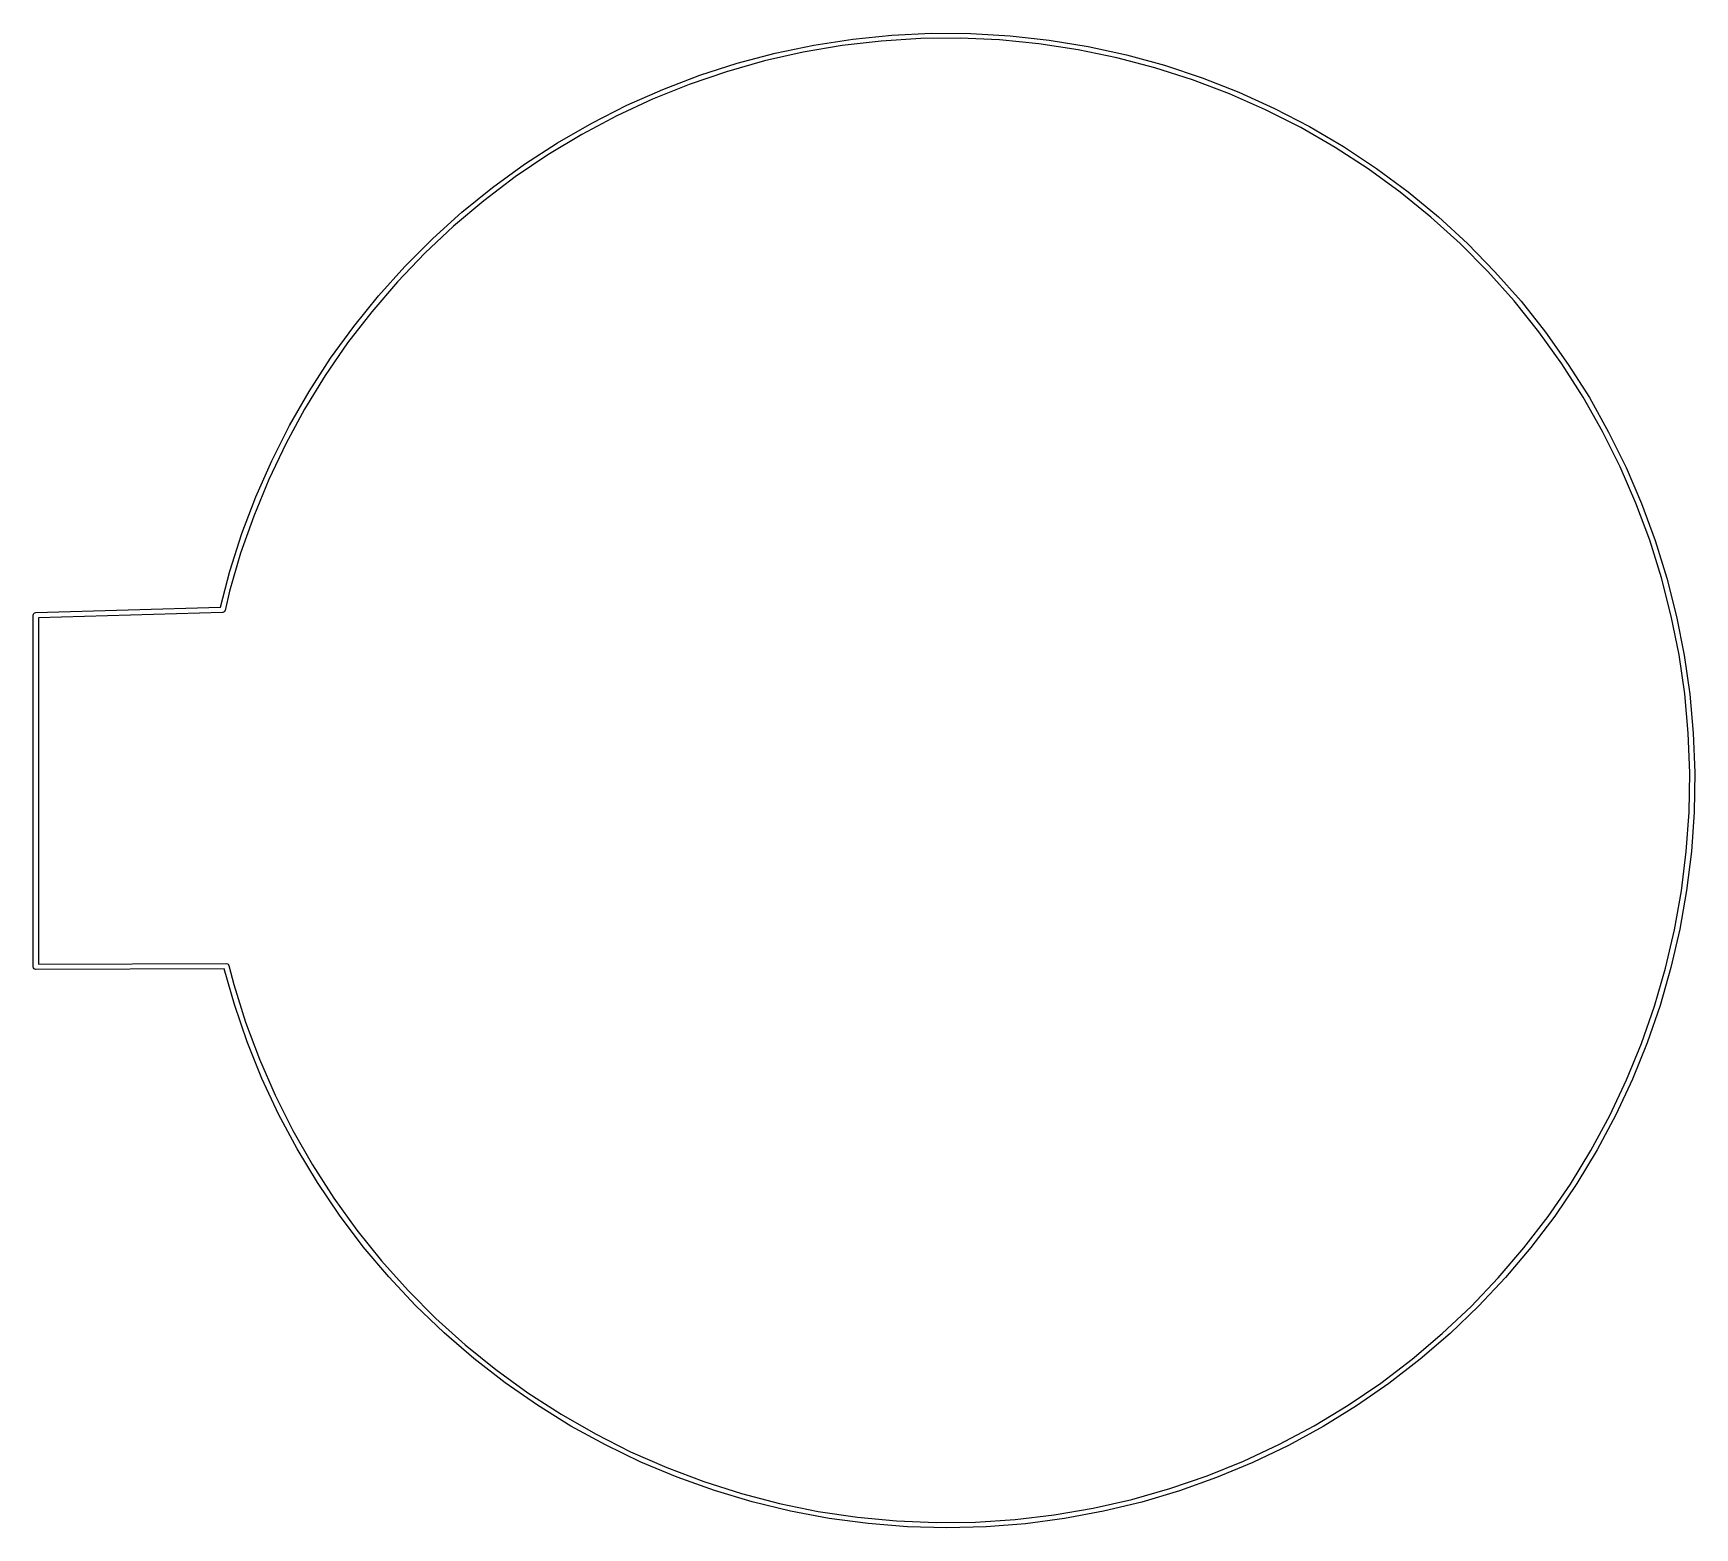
# Model space of a CAD drawing. Extents: x 87.1 to 118.3, y -109.7 to -81.7.
import ezdxf

# ---------------------------------------------------------------- set-up
doc = ezdxf.new("R2010")
doc.units = 0
doc.layers.add('BLACK', color=7, linetype='CONTINUOUS')

msp = doc.modelspace()

# ---------------------------------------------------------------- linework, layer by layer
at = {"layer": 'BLACK', "linetype": 'CONTINUOUS'}
for p, q in [((101.070772, -82.055524), (101.794388, -81.904293)), ((102.323377, -81.914655), (101.592963, -82.0393)), ((101.794388, -81.904293), (102.52497, -81.791409)), ((103.059387, -81.829035), (102.323377, -81.914655)), ((102.52497, -81.791409), (103.260485, -81.717188)), ((103.79891, -81.782684), (103.059387, -81.829035)), ((103.260485, -81.717188), (103.99889, -81.681835)), ((104.53985, -81.775732), (103.79891, -81.782684)), ((103.99889, -81.681835), (104.738132, -81.685448)), ((105.280112, -81.808198), (104.53985, -81.775732)), ((104.738132, -81.685448), (105.476157, -81.728018)), ((106.017599, -81.879992), (105.280112, -81.808198)), ((105.476157, -81.728018), (106.210912, -81.809426)), ((106.750224, -81.990909), (106.017599, -81.879992)), ((106.210912, -81.809426), (106.940355, -81.929446)), ((106.940355, -81.929446), (107.662458, -82.087744)), ((99.652454, -82.471245), (100.356131, -82.244684)), ((100.870212, -82.202618), (100.157171, -82.404146)), ((100.356131, -82.244684), (101.070772, -82.055524)), ((101.592963, -82.0393), (100.870212, -82.202618)), ((107.475912, -82.140636), (106.750224, -81.990909)), ((108.19261, -82.328748), (107.475912, -82.140636)), ((107.662458, -82.087744), (108.375215, -82.283881)), ((108.375215, -82.283881), (109.076644, -82.517311)), ((98.961696, -82.734579), (99.652454, -82.471245)), ((100.157171, -82.404146), (99.455857, -82.643314)), ((108.898287, -82.554714), (108.19261, -82.328748)), ((109.590947, -82.817894), (108.898287, -82.554714)), ((109.076644, -82.517311), (109.764795, -82.787384)), ((98.285776, -83.033953), (98.961696, -82.734579)), ((99.455857, -82.643314), (98.768258, -82.919444)), ((110.268629, -83.117542), (109.590947, -82.817894)), ((109.764795, -82.787384), (110.437756, -83.093352)), ((97.626574, -83.368535), (98.285776, -83.033953)), ((98.768258, -82.919444), (98.096318, -83.231756)), ((110.929414, -83.452811), (110.268629, -83.117542)), ((110.437756, -83.093352), (111.093655, -83.434362)), ((96.985923, -83.737395), (97.626574, -83.368535)), ((98.096318, -83.231756), (97.441941, -83.579365)), ((111.571431, -83.82275), (110.929414, -83.452811)), ((111.093655, -83.434362), (111.73067, -83.809467)), ((96.365603, -84.139508), (96.985923, -83.737395)), ((97.441941, -83.579365), (96.806978, -83.961286)), ((112.192864, -84.226313), (111.571431, -83.82275)), ((111.73067, -83.809467), (112.34703, -84.217625)), ((95.767338, -84.573756), (96.365603, -84.139508)), ((96.806978, -83.961286), (96.193228, -84.376439)), ((96.193228, -84.376439), (95.602427, -84.823649)), ((112.791952, -84.662358), (112.192864, -84.226313)), ((112.34703, -84.217625), (112.941021, -84.6577)), ((95.192791, -85.038931), (95.767338, -84.573756)), ((113.366999, -85.12965), (112.791952, -84.662358)), ((112.941021, -84.6577), (113.510993, -85.12847)), ((94.64356, -85.533742), (95.192791, -85.038931)), ((95.602427, -84.823649), (95.036249, -85.301649)), ((95.036249, -85.301649), (94.496296, -85.809086)), ((113.916379, -85.626866), (113.366999, -85.12965)), ((113.510993, -85.12847), (114.05536, -85.628626)), ((94.121172, -86.056812), (94.64356, -85.533742)), ((114.438535, -86.152598), (113.916379, -85.626866)), ((114.05536, -85.628626), (114.572611, -86.156777)), ((94.496296, -85.809086), (93.984097, -86.344524)), ((93.627077, -86.606687), (94.121172, -86.056812)), ((114.93199, -86.705359), (114.438535, -86.152598)), ((114.572611, -86.156777), (115.061306, -86.711456)), ((93.16265, -87.181839), (93.627077, -86.606687)), ((93.984097, -86.344524), (93.501102, -86.906447)), ((93.501102, -86.906447), (93.048678, -87.493263)), ((115.395346, -87.283583), (114.93199, -86.705359)), ((115.061306, -86.711456), (115.520088, -87.291121)), ((92.729182, -87.780669), (93.16265, -87.181839)), ((93.048678, -87.493263), (92.628105, -88.103313)), ((115.827291, -87.885633), (115.395346, -87.283583)), ((115.520088, -87.291121), (115.947682, -87.89416)), ((92.327878, -88.401512), (92.729182, -87.780669)), ((116.226604, -88.509805), (115.827291, -87.885633)), ((115.947682, -87.89416), (116.342898, -88.518897)), ((92.628105, -88.103313), (92.240576, -88.734868)), ((91.959853, -89.042643), (92.327878, -88.401512)), ((116.592153, -89.154333), (116.226604, -88.509805)), ((116.342898, -88.518897), (116.704638, -89.163595)), ((92.240576, -88.734868), (91.887185, -89.386141)), ((91.62613, -89.70228), (91.959853, -89.042643)), ((91.887185, -89.386141), (91.568935, -90.055289)), ((116.922903, -89.81739), (116.592153, -89.154333)), ((116.704638, -89.163595), (117.031897, -89.826463)), ((91.327636, -90.378589), (91.62613, -89.70228)), ((91.568935, -90.055289), (91.286726, -90.740416)), ((117.217919, -90.497102), (116.922903, -89.81739)), ((117.031897, -89.826463), (117.323764, -90.505657)), ((91.065203, -91.06969), (91.327636, -90.378589)), ((117.476365, -91.191542), (117.217919, -90.497102)), ((117.323764, -90.505657), (117.579429, -91.199291)), ((91.286726, -90.740416), (91.041356, -91.439584)), ((90.839558, -91.773662), (91.065203, -91.06969)), ((117.697509, -91.898745), (117.476365, -91.191542)), ((117.579429, -91.199291), (117.798182, -91.905435)), ((91.041356, -91.439584), (90.833521, -92.150813)), ((90.661192, -92.451087), (90.839558, -91.773662)), ((117.880725, -92.61671), (117.697509, -91.898745)), ((117.798182, -91.905435), (117.979412, -92.622127)), ((90.833521, -92.150813), (90.748671, -92.511452)), ((87.157069, -92.582933), (87.16365, -92.565669)), ((87.16365, -92.565669), (87.16435, -92.565354)), ((87.16435, -92.565354), (87.164645, -92.564645)), ((87.164645, -92.564645), (87.181706, -92.557577)), ((87.181706, -92.557577), (87.198572, -92.55002)), ((87.198572, -92.55002), (90.661192, -92.451087)), ((90.701428, -92.54998), (87.25, -92.648592)), ((90.702587, -92.54946), (90.701428, -92.54998)), ((90.704149, -92.549828), (90.702587, -92.54946)), ((90.732644, -92.537873), (90.704149, -92.549828)), ((90.734211, -92.535289), (90.732644, -92.537873)), ((90.73635, -92.534331), (90.734211, -92.535289)), ((90.738982, -92.527423), (90.73635, -92.534331)), ((90.748671, -92.511452), (90.738982, -92.527423)), ((87.15, -92.6), (87.157069, -92.582933)), ((87.15, -99.2), (87.15, -92.6)), ((87.25, -92.648592), (87.25, -99.149749)), ((118.025496, -93.343403), (117.880725, -92.61671)), ((117.979412, -92.622127), (118.122619, -93.347374)), ((118.13141, -94.076768), (118.025496, -93.343403)), ((118.122619, -93.347374), (118.227401, -94.079161)), ((118.198168, -94.814728), (118.13141, -94.076768)), ((118.227401, -94.079161), (118.29347, -94.815454)), ((118.225581, -95.555194), (118.198168, -94.814728)), ((118.29347, -94.815454), (118.320641, -95.554206)), ((118.213572, -96.29607), (118.225581, -95.555194)), ((118.320641, -95.554206), (118.308838, -96.293362)), ((118.162174, -97.035259), (118.213572, -96.29607)), ((118.308838, -96.293362), (118.258095, -97.03087)), ((118.071533, -97.770667), (118.162174, -97.035259)), ((118.258095, -97.03087), (118.168552, -97.764678)), ((117.941905, -98.500214), (118.071533, -97.770667)), ((118.168552, -97.764678), (118.040458, -98.492746)), ((118.040458, -98.492746), (117.87417, -99.213052)), ((117.773658, -99.221833), (117.941905, -98.500214)), ((87.150051, -99.200125), (87.15, -99.2)), ((87.150001, -99.20025), (87.150051, -99.200125)), ((87.157336, -99.21771), (87.150001, -99.20025)), ((87.164645, -99.235355), (87.157336, -99.21771)), ((87.16477, -99.235406), (87.164645, -99.235355)), ((87.164823, -99.235532), (87.16477, -99.235406)), ((87.182426, -99.24272), (87.164823, -99.235532)), ((87.2, -99.25), (87.182426, -99.24272)), ((87.200125, -99.249948), (87.2, -99.25)), ((87.20025, -99.249999), (87.200125, -99.249948)), ((90.73184, -99.232306), (87.20025, -99.249999)), ((87.25, -99.149749), (90.769235, -99.132119)), ((90.924116, -99.905397), (90.73184, -99.232306)), ((90.769235, -99.132119), (90.770678, -99.132708)), ((90.770678, -99.132708), (90.772597, -99.132215)), ((90.772597, -99.132215), (90.801335, -99.143575)), ((90.801335, -99.143575), (90.802752, -99.145805)), ((90.802752, -99.145805), (90.804663, -99.146586)), ((90.804663, -99.146586), (90.807423, -99.153157)), ((90.807423, -99.153157), (90.817907, -99.169656)), ((90.817907, -99.169656), (90.910238, -99.528454)), ((117.567268, -99.933483), (117.773658, -99.221833)), ((117.87417, -99.213052), (117.67015, -99.923592)), ((90.910238, -99.528454), (91.132818, -100.235206)), ((91.164351, -100.604524), (90.924116, -99.905397)), ((117.323319, -100.633147), (117.567268, -99.933483)), ((117.67015, -99.923592), (117.428964, -100.622392)), ((91.132818, -100.235206), (91.392674, -100.929121)), ((91.441099, -101.290019), (91.164351, -100.604524)), ((117.042502, -101.318846), (117.323319, -100.633147)), ((117.428964, -100.622392), (117.151283, -101.307509)), ((91.392674, -100.929121), (91.689069, -101.608231)), ((91.753592, -101.959974), (91.441099, -101.290019)), ((91.689069, -101.608231), (92.021165, -102.270616)), ((116.725611, -101.988638), (117.042502, -101.318846)), ((117.151283, -101.307509), (116.837879, -101.977039)), ((92.10096, -102.612529), (91.753592, -101.959974)), ((116.373544, -102.640628), (116.725611, -101.988638)), ((116.837879, -101.977039), (116.489624, -102.62912)), ((92.021165, -102.270616), (92.388022, -102.9144)), ((92.482238, -103.245868), (92.10096, -102.612529)), ((115.987297, -103.272969), (116.373544, -102.640628)), ((116.489624, -102.62912), (116.107484, -103.26194)), ((92.388022, -102.9144), (92.788601, -103.53776)), ((92.896366, -103.858233), (92.482238, -103.245868)), ((115.567965, -103.883871), (115.987297, -103.272969)), ((116.107484, -103.26194), (115.692524, -103.873741)), ((92.788601, -103.53776), (93.221769, -104.138932)), ((93.342193, -104.447919), (92.896366, -103.858233)), ((115.116733, -104.471606), (115.567965, -103.883871)), ((115.692524, -103.873741), (115.245895, -104.46282)), ((93.221769, -104.138932), (93.686298, -104.716213)), ((93.818479, -105.013289), (93.342193, -104.447919)), ((93.686298, -104.716213), (94.180874, -105.267971)), ((114.63488, -105.034508), (115.116733, -104.471606)), ((115.245895, -104.46282), (114.768839, -105.027542)), ((94.323901, -105.552771), (93.818479, -105.013289)), ((114.123769, -105.570985), (114.63488, -105.034508)), ((114.768839, -105.027542), (114.262684, -105.566335)), ((94.180874, -105.267971), (94.704097, -105.792642)), ((94.857054, -106.064864), (94.323901, -105.552771)), ((113.584848, -106.079517), (114.123769, -105.570985)), ((114.262684, -105.566335), (113.728834, -106.077703)), ((94.704097, -105.792642), (95.254485, -106.288741)), ((95.416456, -106.548146), (94.857054, -106.064864)), ((95.254485, -106.288741), (95.83048, -106.754864)), ((113.019642, -106.558666), (113.584848, -106.079517)), ((113.728834, -106.077703), (113.168776, -106.560223)), ((96.000552, -107.001274), (95.416456, -106.548146)), ((112.429751, -107.007074), (113.019642, -106.558666)), ((113.168776, -106.560223), (112.584064, -107.012555)), ((95.83048, -106.754864), (96.430453, -107.189691)), ((96.607717, -107.422987), (96.000552, -107.001274)), ((96.430453, -107.189691), (97.052703, -107.591992)), ((111.816845, -107.423473), (112.429751, -107.007074)), ((112.584064, -107.012555), (111.976325, -107.433442)), ((97.236265, -107.812113), (96.607717, -107.422987)), ((111.182659, -107.806683), (111.816845, -107.423473)), ((111.976325, -107.433442), (111.347248, -107.821713)), ((97.052703, -107.591992), (97.695471, -107.960627)), ((97.884449, -108.167571), (97.236265, -107.812113)), ((110.528989, -108.15562), (111.182659, -107.806683)), ((111.347248, -107.821713), (110.698582, -108.176289)), ((97.695471, -107.960627), (98.356935, -108.294553)), ((109.857685, -108.469296), (110.528989, -108.15562)), ((98.550465, -108.488373), (97.884449, -108.167571)), ((98.356935, -108.294553), (99.035224, -108.592824)), ((109.170647, -108.746822), (109.857685, -108.469296)), ((110.698582, -108.176289), (110.03213, -108.496184)), ((99.232464, -108.773626), (98.550465, -108.488373)), ((99.035224, -108.592824), (99.728417, -108.854596)), ((99.928549, -109.022539), (99.232464, -108.773626)), ((108.469821, -108.987414), (109.170647, -108.746822)), ((109.349743, -108.780509), (108.65332, -109.028475)), ((110.03213, -108.496184), (109.349743, -108.780509)), ((99.728417, -108.854596), (100.434552, -109.079129)), ((100.636786, -109.234419), (99.928549, -109.022539)), ((100.434552, -109.079129), (101.15163, -109.265786)), ((107.757191, -109.19039), (108.469821, -108.987414)), ((108.65332, -109.028475), (107.944796, -109.23939)), ((101.355205, -109.408677), (100.636786, -109.234419)), ((101.15163, -109.265786), (101.877621, -109.414039)), ((102.08181, -109.544828), (101.355205, -109.408677)), ((106.304613, -109.481303), (107.034773, -109.355175)), ((107.034773, -109.355175), (107.757191, -109.19039)), ((107.944796, -109.23939), (107.22614, -109.41267)), ((101.877621, -109.414039), (102.610469, -109.523468)), ((102.814581, -109.642495), (102.08181, -109.544828)), ((102.610469, -109.523468), (103.3481, -109.593764)), ((103.551481, -109.701405), (102.814581, -109.642495)), ((103.3481, -109.593764), (104.088427, -109.624727)), ((104.290461, -109.721396), (103.551481, -109.701405)), ((104.088427, -109.624727), (104.829352, -109.61627)), ((105.029468, -109.702411), (104.290461, -109.721396)), ((104.829352, -109.61627), (105.568778, -109.568417)), ((105.766448, -109.644503), (105.029468, -109.702411)), ((105.568778, -109.568417), (106.304613, -109.481303)), ((106.499351, -109.547833), (105.766448, -109.644503)), ((107.22614, -109.41267), (106.499351, -109.547833))]:
    msp.add_line(p, q, dxfattribs=at)

doc.saveas('drawing.dxf')
